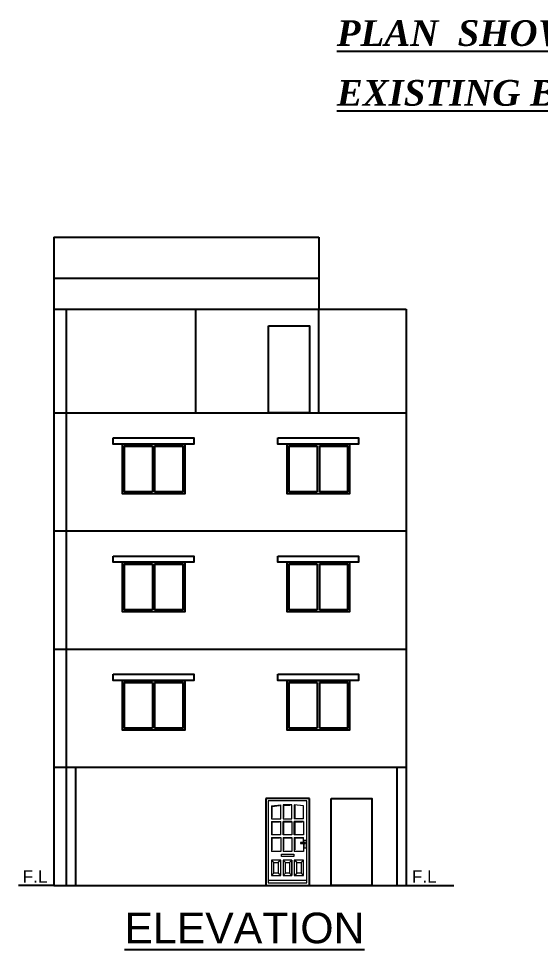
# Model space of a CAD drawing. Header units: metres. Extents: x 27 to 171, y 4 to 129.
# Drawn here: x 99.06 to 111.83, y 52.13 to 74.94 of the extents above; entities that cross this region are included whole.
import ezdxf

# ---------------------------------------------------------------- set-up
doc = ezdxf.new("R2010")
doc.units = ezdxf.units.M
doc.header["$MEASUREMENT"] = 0
doc.styles.get("Standard").update_dxf_attribs({"font": 'arial.ttf'})
doc.styles.add('style3', font='timesbi.ttf', dxfattribs={"height": 0.23})

# ---------------------------------------------------------------- blocks, each defined once
blk = doc.blocks.new('ggg')
at = {"linetype": 'Continuous'}
for p, q in [((43.286, -195.127), (43.286, -197.257)), ((44.353, -195.127), (43.286, -195.127)), ((44.353, -197.257), (44.353, -195.127)), ((43.286, -197.257), (44.353, -197.257))]:
    blk.add_line(p, q, dxfattribs=at)
at = {"linetype": 'Continuous', "lineweight": 9}
for p, q in [((43.347, -195.188), (43.347, -197.197)), ((44.293, -195.188), (43.347, -195.188)), ((44.293, -197.197), (44.293, -195.188)), ((43.425, -195.309), (43.652, -195.279)), ((43.425, -195.309), (43.425, -195.627)), ((43.437, -195.321), (43.623, -195.297)), ((43.437, -195.321), (43.437, -195.59)), ((43.652, -195.627), (43.652, -195.279)), ((43.712, -195.279), (43.712, -195.627)), ((43.924, -195.279), (43.712, -195.279)), ((43.724, -195.291), (43.724, -195.59)), ((43.724, -195.291), (43.88, -195.291)), ((43.924, -195.627), (43.924, -195.279)), ((44.212, -195.309), (43.985, -195.279)), ((43.985, -195.279), (43.985, -195.627)), ((43.997, -195.291), (43.997, -195.6)), ((44.212, -195.627), (44.212, -195.309)), ((43.425, -195.627), (43.652, -195.627)), ((43.712, -195.627), (43.924, -195.627)), ((44.212, -195.627), (43.985, -195.627)), ((43.425, -195.687), (43.425, -196.02)), ((43.425, -195.687), (43.652, -195.687)), ((43.437, -195.699), (43.437, -195.992)), ((43.437, -195.699), (43.625, -195.699)), ((43.652, -196.02), (43.652, -195.687)), ((43.712, -196.02), (43.712, -195.687)), ((43.924, -195.687), (43.712, -195.687)), ((43.724, -195.699), (43.724, -195.992)), ((43.724, -195.699), (43.913, -195.699)), ((43.924, -195.687), (43.924, -196.02)), ((44.212, -195.687), (43.985, -195.687)), ((43.985, -196.02), (43.985, -195.687)), ((43.997, -195.699), (44.185, -195.699)), ((43.997, -195.699), (43.997, -195.992)), ((44.212, -195.687), (44.212, -196.02)), ((43.652, -196.02), (43.425, -196.02)), ((43.425, -196.081), (43.425, -196.429)), ((43.425, -196.081), (43.652, -196.081)), ((43.437, -196.093), (43.437, -196.386)), ((43.437, -196.093), (43.625, -196.093)), ((43.652, -196.081), (43.652, -196.429)), ((43.924, -196.02), (43.712, -196.02)), ((43.712, -196.081), (43.712, -196.429)), ((43.712, -196.081), (43.924, -196.081)), ((43.724, -196.093), (43.724, -196.386)), ((43.724, -196.093), (43.913, -196.093)), ((43.924, -196.081), (43.924, -196.429)), ((44.212, -196.02), (43.985, -196.02)), ((43.985, -196.081), (43.985, -196.429)), ((43.985, -196.081), (44.212, -196.081)), ((43.997, -196.093), (43.997, -196.386)), ((43.997, -196.093), (44.185, -196.093)), ((44.212, -196.209), (44.212, -196.081)), ((44.254, -196.209), (44.133, -196.209)), ((44.133, -196.209), (44.133, -196.233)), ((44.133, -196.233), (44.254, -196.233)), ((44.212, -196.233), (44.212, -196.429)), ((44.212, -196.233), (44.212, -196.429)), ((44.282, -196.157), (44.222, -196.157)), ((44.222, -196.209), (44.222, -196.157)), ((44.222, -196.233), (44.222, -196.338)), ((44.222, -196.338), (44.282, -196.338)), ((44.254, -196.233), (44.254, -196.209)), ((44.282, -196.338), (44.282, -196.157)), ((43.652, -196.429), (43.425, -196.429)), ((43.667, -196.49), (43.97, -196.49)), ((43.667, -196.55), (43.667, -196.49)), ((43.97, -196.55), (43.667, -196.55)), ((43.924, -196.429), (43.712, -196.429)), ((43.97, -196.49), (43.97, -196.55)), ((44.212, -196.429), (43.985, -196.429)), ((43.425, -196.636), (43.425, -197.014)), ((43.652, -196.636), (43.425, -196.636)), ((43.425, -196.636), (43.485, -196.696)), ((43.485, -196.954), (43.485, -196.696)), ((43.485, -196.696), (43.591, -196.696)), ((43.652, -196.636), (43.591, -196.696)), ((43.591, -196.696), (43.591, -196.954)), ((43.652, -197.014), (43.652, -196.636)), ((43.652, -197.014), (43.652, -196.636)), ((43.712, -196.636), (43.712, -197.014)), ((43.712, -196.636), (43.712, -197.014)), ((43.924, -196.636), (43.712, -196.636)), ((43.712, -196.636), (43.765, -196.696)), ((43.765, -196.954), (43.765, -196.696)), ((43.765, -196.696), (43.871, -196.696)), ((43.924, -196.636), (43.871, -196.696)), ((43.871, -196.696), (43.871, -196.954)), ((43.924, -196.636), (43.924, -197.014)), ((43.924, -197.014), (43.924, -196.636)), ((43.985, -196.636), (43.985, -197.014)), ((43.985, -196.636), (43.985, -197.014)), ((44.212, -196.636), (43.985, -196.636)), ((44.045, -196.696), (43.985, -196.636)), ((44.045, -196.954), (44.045, -196.696)), ((44.045, -196.696), (44.151, -196.696)), ((44.151, -196.696), (44.212, -196.636)), ((44.151, -196.696), (44.151, -196.954)), ((44.212, -197.014), (44.212, -196.636)), ((43.425, -197.014), (43.485, -196.954)), ((43.425, -197.014), (43.652, -197.014)), ((43.425, -197.014), (43.652, -197.014)), ((43.591, -196.954), (43.485, -196.954)), ((43.652, -197.014), (43.591, -196.954)), ((43.765, -196.954), (43.712, -197.014)), ((43.712, -197.014), (43.924, -197.014)), ((43.871, -196.954), (43.765, -196.954)), ((43.924, -197.014), (43.871, -196.954)), ((43.985, -197.014), (44.045, -196.954)), ((43.985, -197.014), (44.212, -197.014)), ((44.151, -196.954), (44.045, -196.954)), ((44.212, -197.014), (44.151, -196.954)), ((43.347, -197.129), (44.293, -197.129)), ((43.347, -197.197), (44.293, -197.197))]:
    blk.add_line(p, q, dxfattribs=at)

msp = doc.modelspace()

# ---------------------------------------------------------------- linework, layer by layer
for p, q in [((99.918, 69.579), (99.918, 67.819)), ((99.918, 69.579), (106.407, 69.579)), ((106.407, 69.579), (106.407, 67.819)), ((99.918, 68.579), (106.407, 68.579)), ((99.918, 67.819), (99.918, 53.699)), ((99.918, 67.819), (108.547, 67.819)), ((100.217, 67.819), (100.217, 53.699)), ((103.387, 67.819), (103.387, 65.279)), ((106.407, 65.279), (106.407, 67.819)), ((108.547, 67.819), (108.547, 53.699)), ((99.918, 65.279), (108.547, 65.279)), ((102.335, 64.464), (102.335, 63.344)), ((102.385, 64.464), (102.385, 63.344)), ((106.369, 64.464), (106.369, 63.344)), ((106.419, 64.464), (106.419, 63.344)), ((99.918, 62.384), (108.547, 62.384)), ((102.335, 61.569), (102.335, 60.449)), ((102.385, 61.569), (102.385, 60.449)), ((106.369, 61.569), (106.369, 60.449)), ((106.419, 61.569), (106.419, 60.449)), ((99.918, 59.489), (108.547, 59.489)), ((102.335, 58.674), (102.335, 57.554)), ((102.385, 58.674), (102.385, 57.554)), ((106.369, 58.674), (106.369, 57.554)), ((106.419, 58.674), (106.419, 57.554)), ((99.918, 56.594), (108.547, 56.594)), ((100.447, 56.594), (100.447, 53.699)), ((108.317, 56.594), (108.317, 53.699)), ((99.918, 53.699), (99.055, 53.699)), ((99.918, 53.699), (108.547, 53.699)), ((108.547, 53.699), (109.712, 53.699))]:
    msp.add_line(p, q)
for points in [[(105.174, 67.409), (106.174, 67.409), (106.174, 65.279), (105.174, 65.279)], [(101.369, 64.664), (103.345, 64.664), (103.345, 64.514), (101.369, 64.514)], [(105.404, 64.664), (107.38, 64.664), (107.38, 64.514), (105.404, 64.514)], [(101.598, 64.514), (103.122, 64.514), (103.122, 63.294), (101.598, 63.294)], [(105.632, 64.514), (107.156, 64.514), (107.156, 63.294), (105.632, 63.294)], [(101.369, 61.769), (103.345, 61.769), (103.345, 61.619), (101.369, 61.619)], [(101.598, 61.619), (103.122, 61.619), (103.122, 60.399), (101.598, 60.399)], [(105.404, 61.769), (107.38, 61.769), (107.38, 61.619), (105.404, 61.619)], [(105.632, 61.619), (107.156, 61.619), (107.156, 60.399), (105.632, 60.399)], [(101.369, 58.874), (103.345, 58.874), (103.345, 58.724), (101.369, 58.724)], [(105.404, 58.874), (107.38, 58.874), (107.38, 58.724), (105.404, 58.724)], [(101.598, 58.724), (103.122, 58.724), (103.122, 57.504), (101.598, 57.504)], [(105.632, 58.724), (107.156, 58.724), (107.156, 57.504), (105.632, 57.504)], [(106.707, 55.829), (107.707, 55.829), (107.707, 53.699), (106.707, 53.699)]]:
    msp.add_lwpolyline(points, close=True)
for points in [[(102.335, 63.344), (101.648, 63.344), (101.648, 64.464), (102.335, 64.464)], [(102.385, 64.464), (103.072, 64.464), (103.072, 63.344), (102.385, 63.344)], [(106.369, 63.344), (105.682, 63.344), (105.682, 64.464), (106.369, 64.464)], [(106.419, 64.464), (107.106, 64.464), (107.106, 63.344), (106.419, 63.344)], [(102.335, 60.449), (101.648, 60.449), (101.648, 61.569), (102.335, 61.569)], [(102.385, 61.569), (103.072, 61.569), (103.072, 60.449), (102.385, 60.449)], [(106.369, 60.449), (105.682, 60.449), (105.682, 61.569), (106.369, 61.569)], [(106.419, 61.569), (107.106, 61.569), (107.106, 60.449), (106.419, 60.449)], [(102.335, 57.554), (101.648, 57.554), (101.648, 58.674), (102.335, 58.674)], [(102.385, 58.674), (103.072, 58.674), (103.072, 57.554), (102.385, 57.554)], [(106.369, 57.554), (105.682, 57.554), (105.682, 58.674), (106.369, 58.674)], [(106.419, 58.674), (107.106, 58.674), (107.106, 57.554), (106.419, 57.554)]]:
    msp.add_lwpolyline(points)

# ---------------------------------------------------------------- block references
msp.add_blockref('ggg', (61.821, 250.956))

# ---------------------------------------------------------------- texts
at = {"style": 'style3'}
for s, p in [('%%UPLAN  SHOWING  THE  PROPOSED  CONSTRUCTION OF OFFICE  BUILDING (STILT+3 FLOORS) ', (106.846, 74.27)), ('%%UEXISTING BUILDING ', (106.846, 72.804))]:
    msp.add_text(s, height=0.63, dxfattribs=at).set_placement(p)
for p in [(99.155, 53.766), (108.685, 53.766)]:
    msp.add_text('F.L', height=0.3).set_placement(p)
at = {"color": 7}
msp.add_text('%%UELEVATION', height=0.75, rotation=360, dxfattribs=at).set_placement((101.644, 52.282))

doc.saveas('drawing.dxf')
